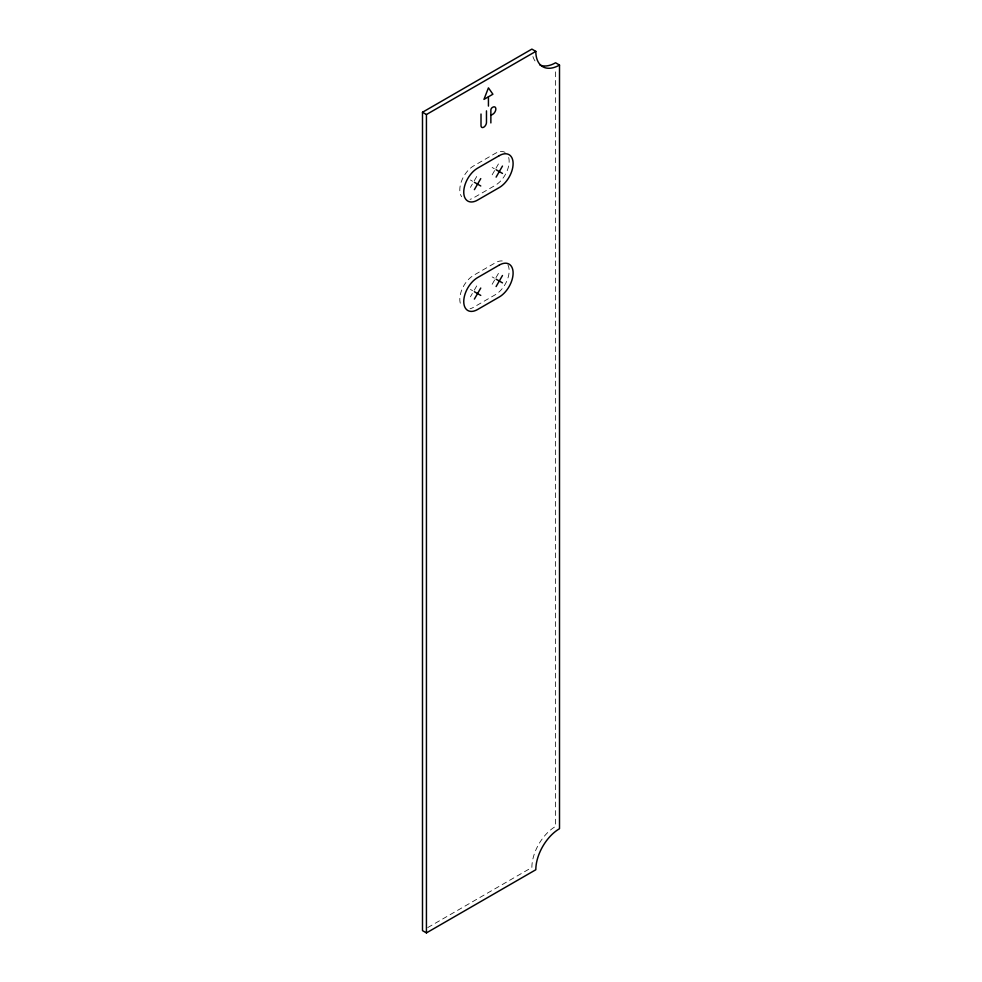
<?xml version="1.0" encoding="UTF-8"?>
<svg xmlns="http://www.w3.org/2000/svg" width="982" height="982" viewBox="0 0 982 982"><rect width="100%" height="100%" fill="white"/><g stroke="black" fill="none" stroke-linecap="round" stroke-linejoin="round"><path stroke-width="0.74" stroke-dasharray="4.91 3.68" d="M470.439 187.378L472.354 184.064M474.269 180.749L476.81 176.33M492.154 174.845L494.707 170.426M495.984 168.217L498.537 163.785M470.439 296.81L472.354 293.495M474.269 290.181L476.81 285.762M492.154 284.277L494.707 279.858M495.984 277.648L498.537 273.229M427.759 927.573L531.876 867.474A33.511 19.345 -60 0 1 555.567 826.439L555.567 68.912M492.154 167.48L494.277 168.708M470.439 180.013L472.563 181.24M492.154 276.912L494.277 278.139M470.439 289.445L472.563 290.672M535.03 60.933A33.511 19.345 -60 0 1 532.796 56.158M507.866 264.772A19.542 11.281 -60 0 1 495.345 294.71L473.631 307.243A19.542 11.281 -60 0 1 470.047 308.765M502.256 260.942A19.542 11.281 -60 0 0 495.345 262.783L473.631 275.328A19.542 11.281 -60 0 0 461.65 306.175M508.688 157.476A19.542 11.281 -60 0 1 495.345 185.279L473.631 197.812A19.542 11.281 -60 0 1 470.047 199.334M505.116 152.394A19.542 11.281 -60 0 0 495.345 153.352L473.631 165.897A19.542 11.281 -60 0 0 461.65 196.744"/><path stroke-width="1.47" d="M474.38 189.661L480.763 178.614M496.106 177.116L502.477 166.068M474.38 299.093L480.763 288.045M496.106 286.548L502.477 275.5M422.493 112.255L531.876 49.1L535.816 51.383A33.511 19.345 -60 0 0 559.507 65.058L559.507 828.71A33.511 19.345 -60 0 0 535.816 869.745L426.433 932.9L422.493 930.617L422.493 112.255L426.433 114.526L535.816 51.383M488.115 96.985L483.954 99.391L488.435 87.852L492.903 94.223L488.435 96.801L488.435 106.093M491.184 115.189L492.804 114.243A4.309 2.492 -60 0 0 495.849 108.977A4.309 2.492 -60 0 0 492.804 107.222L492.35 107.48A2.099 1.203 -60 0 0 490.865 110.045L490.865 122.934M559.507 65.058L555.567 62.774A33.511 19.345 -60 0 1 539.928 64.996M496.106 169.751L502.477 173.433M474.38 182.296L480.763 185.979M496.106 279.183L502.477 282.865M474.38 291.728L480.763 295.41M486.471 110.868L486.471 122.468A3.867 2.234 -60 0 1 483.745 127.194A3.867 2.234 -60 0 1 481.008 125.622L481.008 114.022M426.433 114.526L426.433 932.9M499.298 155.635L477.571 168.18A19.542 11.281 -60 0 0 463.75 192.116A19.542 11.281 -60 0 0 477.571 200.095L499.298 187.55A19.542 11.281 -60 0 0 513.107 163.613A19.542 11.281 -60 0 0 499.298 155.635M499.298 265.066L477.571 277.611A19.542 11.281 -60 0 0 463.75 301.548A19.542 11.281 -60 0 0 477.571 309.526L499.298 296.981A19.542 11.281 -60 0 0 513.107 273.045A19.542 11.281 -60 0 0 499.298 265.066"/></g></svg>
